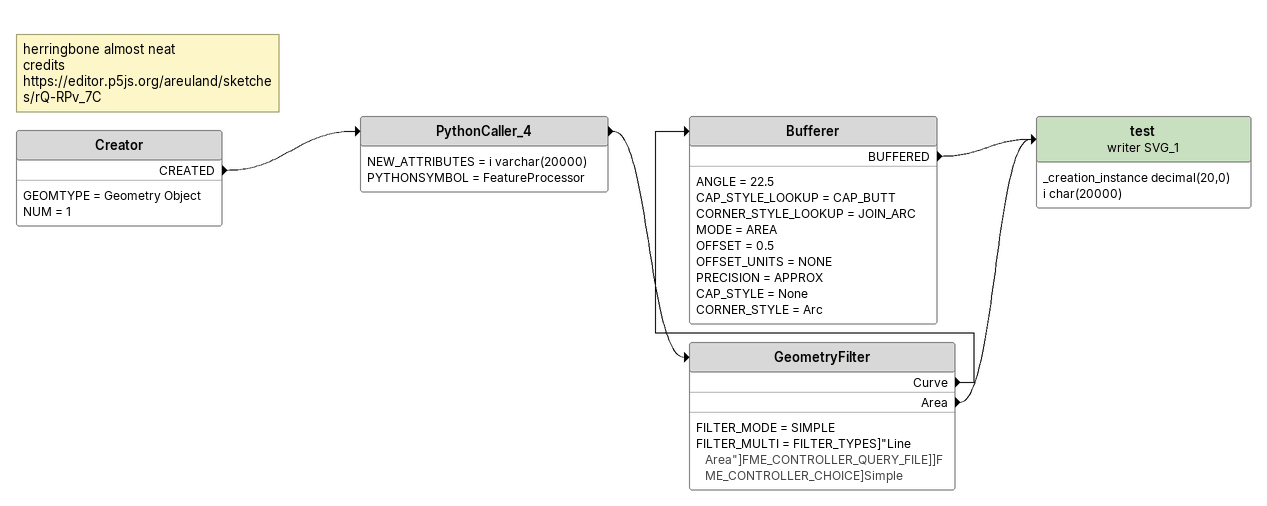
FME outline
Note: herringbone almost neat / credits / https://editor.p5js.org/areuland/sketches/rQ-RPv_7C
Creator
    GEOMTYPE = Geometry Object
    NUM = 1
    CREATED -> PythonCaller_4
PythonCaller_4
    NEW_ATTRIBUTES = i varchar(20000)
    PYTHONSYMBOL = FeatureProcessor
    -> GeometryFilter
GeometryFilter
    FILTER_MODE = SIMPLE
    FILTER_MULTI = FILTER_TYPES]"Line Area"]FME_CONTROLLER_QUERY_FILE]]FME_CONTROLLER_CHOICE]Simple
    Curve -> Bufferer
    Area -> test (writer SVG_1)
Bufferer
    ANGLE = 22.5
    CAP_STYLE_LOOKUP = CAP_BUTT
    CORNER_STYLE_LOOKUP = JOIN_ARC
    MODE = AREA
    OFFSET = 0.5
    OFFSET_UNITS = NONE
    PRECISION = APPROX
    CAP_STYLE = None
    CORNER_STYLE = Arc
    BUFFERED -> test (writer SVG_1)
test (writer SVG_1)
    attributes: _creation_instance decimal(20,0), i char(20000)
